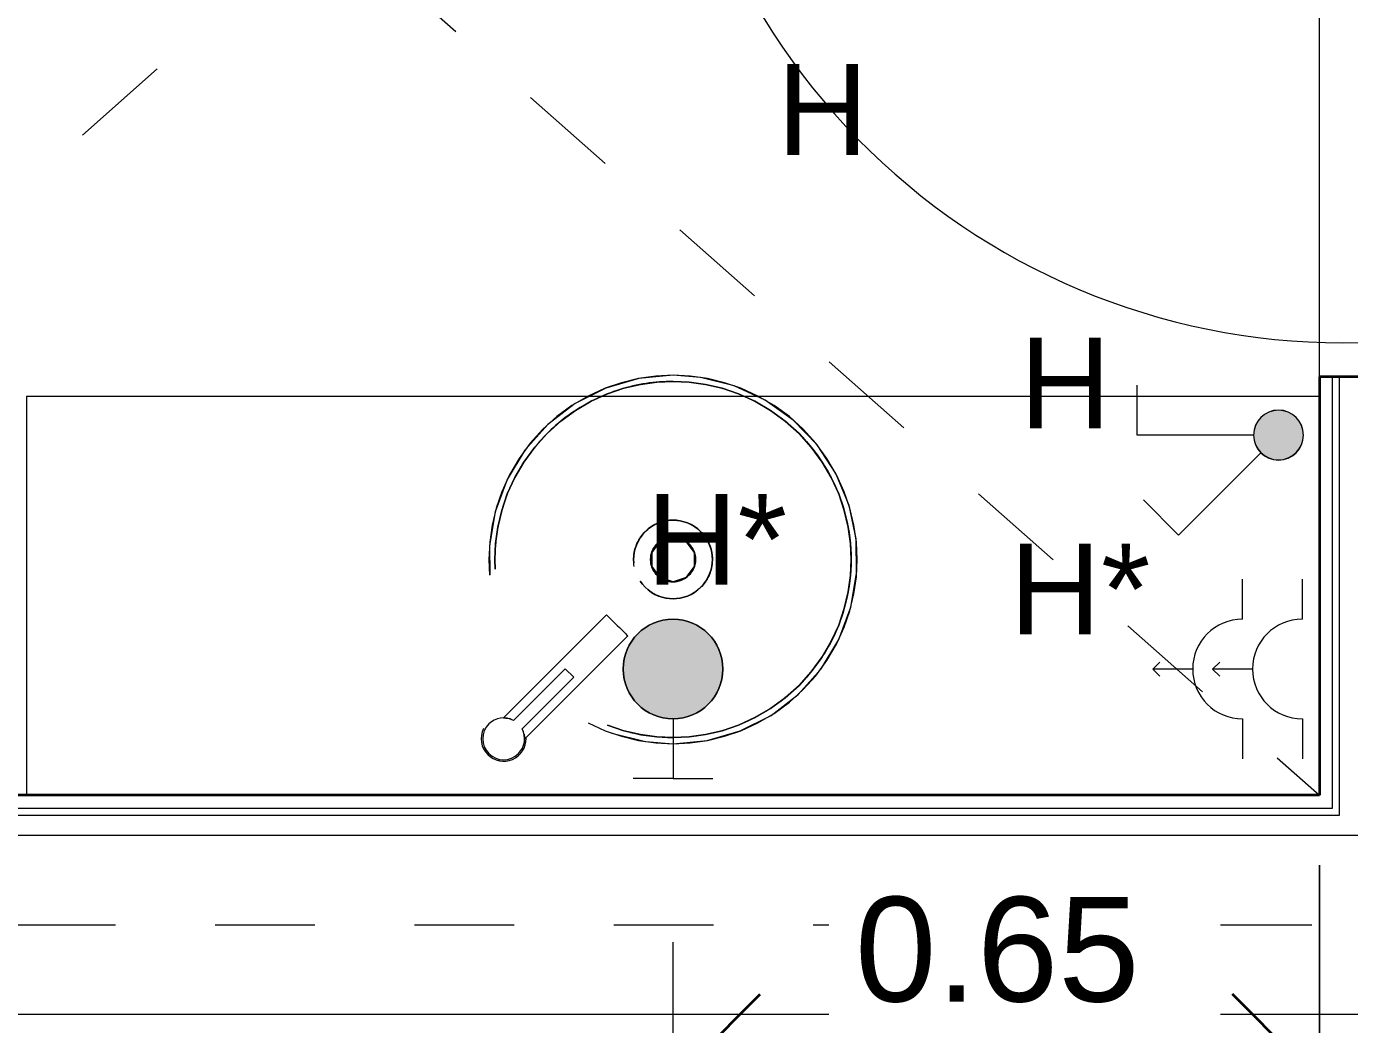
# Model space of a CAD drawing. Header units: metres. Extents: x -1.5 to 31.4, y -9.2 to 10.9.
# Drawn here: x 1.499 to 2.826, y -1.772 to -0.771 of the extents above; entities that cross this region are included whole.
import ezdxf

# ---------------------------------------------------------------- set-up
doc = ezdxf.new("R2010")
doc.units = ezdxf.units.M
doc.linetypes.add('Línea de rejilla', pattern=[0.022225, 0.0127, -0.003175, 0.003175, -0.003175])
doc.linetypes.add('Trazo', pattern=[0.0023, 0.0015, -0.0008])
for name, color, linetype, lineweight in [('A-ANNO-DIMS', 7, 'Continuous', 9), ('A-ANNO-DIMS-70', 7, 'Continuous', 9), ('A-DETL-GENF', 7, 'Continuous', 18), ('A-DETL-THIN', 7, 'Continuous', 18), ('A-DOOR', 7, 'Continuous', 18), ('A-WALL', 7, 'Continuous', 18), ('G-ANNO-TEXT', 7, 'Continuous', 9), ('G-IMPT', 7, 'Continuous', 18), ('I-FURN', 7, 'Continuous', 18), ('P-SANR-FIXT', 7, 'Continuous', 18), ('S-GRID', 7, 'Continuous', 9)]:
    doc.layers.add(name, color=color, linetype=linetype, lineweight=lineweight)
doc.layers.add('A-DETL-HDLN', color=94, linetype='Trazo', lineweight=18, true_color=0x00a600)
doc.styles.add('Arial_1', font='arial.ttf', dxfattribs={"height": 0.105})
doc.styles.add('Arial_2', font='arial.ttf', dxfattribs={"height": 0.091})
doc.dimstyles.new('Diagonal_-_Arial_1_5_mm', dxfattribs={"dimscale": 0.3048, "dimtxt": 0.107127, "dimasz": 0.287073, "dimexe": 0.459318, "dimexo": 0.229659, "dimgap": 0.160761, "dimtad": 1, "dimrnd": 0.01, "dimzin": 0, "dimdsep": 46, "dimtxsty": 'Arial_1', "dimblk1": 'OPEN30', "dimblk2": 'OPEN30', "dimsah": 1, "dimcen": 0.09, "dimaunit": 1, "dimadec": 4, "dimazin": 0, "dimtfac": 1, "dimtdec": 4, "dimtix": 1, "dimtmove": 0, "dimatfit": 3, "dimfxl": 1, "dimtvp": 1, "dimtfill": 1, "dimtolj": 1, "dimtzin": 0, "dimarcsym": 2})

# ---------------------------------------------------------------- blocks, each defined once
blk = doc.blocks.new('PUERTA PVC BLANCA - 74cm X 205cm - P3-2763683-ARQ_ELEC_PB')
at = {"layer": 'A-DETL-GENF', "color": 253, "true_color": 0xaaaaaa}
for p, q in [((0.3422, 0.7578), (0.3296, 0.7578)), ((0.3296, 0.7578), (0.3296, 0.7498)), ((0.3422, 0.0868), (0.3422, 0.7578)), ((0.3296, 0.7498), (0.2912, 0.7471)), ((0.2912, 0.7471), (0.2912, 0.0975)), ((0.2912, 0.7238), (0.2492, 0.7143)), ((0.2912, 0.6732), (0.2912, 0.7238)), ((0.3842, 0.7143), (0.3422, 0.7238)), ((0.3422, 0.7238), (0.3422, 0.6732)), ((0.2432, 0.7071), (0.2432, 0.5808)), ((0.2492, 0.5748), (0.2492, 0.7143)), ((0.3842, 0.5748), (0.3842, 0.7143)), ((0.3902, 0.5808), (0.3902, 0.7071)), ((0.2552, 0.6819), (0.2492, 0.6889)), ((0.2552, 0.5808), (0.2552, 0.6819)), ((0.2552, 0.6819), (0.2912, 0.6732)), ((0.3422, 0.6732), (0.3782, 0.6819)), ((0.3782, 0.6819), (0.3842, 0.6889)), ((0.3782, 0.6819), (0.3782, 0.5808)), ((0.2912, 0.0975), (0.3296, 0.0948)), ((0.3296, 0.0948), (0.3296, 0.0868)), ((0.3296, 0.0868), (0.3422, 0.0868)), ((0.3345, 0.0868), (0.3314, 0.0868)), ((0.3314, 0.0868), (0.3314, 0.0791)), ((0.3345, 0.0792), (0.3345, 0.0868)), ((0.3325, 0.0768), (0.3402, 0.0704)), ((0.3373, 0.0768), (0.3345, 0.0792)), ((0.345, 0.0685), (0.3379, 0.06)), ((0.3419, 0.06), (0.3514, 0.0714)), ((-0.33, 0.06), (-0.36, 0.06)), ((-0.36, 0.06), (-0.36, -0.032)), ((-0.33, 0.0185), (-0.33, 0.06)), ((0.33, 0.06), (-0.33, 0.06)), ((0.33, 0.06), (0.33, 0.0185)), ((0.36, 0.06), (0.33, 0.06)), ((0.3379, 0.06), (0.3419, 0.06)), ((0.36, -0.032), (0.36, 0.06)), ((-0.318, 0.0185), (-0.33, 0.0185)), ((-0.318, -0.032), (-0.318, 0.0185)), ((0.33, 0.0185), (0.318, 0.0185)), ((0.318, 0.0185), (0.318, -0.032)), ((-0.36, -0.032), (-0.318, -0.032)), ((-0.318, -0.032), (0.318, -0.032)), ((0.318, -0.032), (0.36, -0.032))]:
    blk.add_line(p, q, dxfattribs=at)
for centre, radius, start, end in [((0.3453, 0.0765), 0.6813, 90.2607, 181.3877), ((0.2509, 0.7068), 0.0077, 102.7453, 177.9502), ((0.3825, 0.7068), 0.0077, 2.0498, 77.2547), ((0.2492, 0.5808), 0.006, 180, 360), ((0.3842, 0.5808), 0.006, 180, 360), ((0.3453, 0.0765), 0.008, 320.0449, 267.8154), ((0.3453, 0.0765), 0.008, 230.0009, 177.8154), ((0.3344, 0.0791), 0.003, 180, 230.0009)]:
    blk.add_arc(centre, radius, start, end, dxfattribs=at)
at = {"layer": 'A-DOOR', "color": 253, "lineweight": 25, "true_color": 0xaaaaaa}
for p, q in [((-0.36, 0.06), (-0.37, 0.06)), ((-0.37, 0.06), (-0.37, -0.06)), ((0.37, 0.06), (0.36, 0.06)), ((0.37, -0.06), (0.37, 0.06)), ((-0.36, -0.06), (-0.36, -0.032)), ((0.36, -0.032), (0.36, -0.06)), ((-0.37, -0.06), (-0.36, -0.06)), ((0.36, -0.06), (0.37, -0.06))]:
    blk.add_line(p, q, dxfattribs=at)
blk = doc.blocks.new('Mesada Baño3 - Mesada Baño-2776537-ARQ_ELEC_PB')
at = {"layer": 'I-FURN', "color": 253, "true_color": 0xaaaaaa}
for p, q in [((55.3003, -0.9539), (55.3003, -0.5539)), ((54.0031, -0.9539), (55.3003, -0.9539))]:
    blk.add_line(p, q, dxfattribs=at)
blk = doc.blocks.new('Sanitary_Basins_Ceramica-Globo_T-EDGE-Basin-B6T38 - Default-2309139-ARQ_ELEC_PB')
at = {"layer": 'G-IMPT', "color": 253, "true_color": 0xaaaaaa}
for p, q in [((-0.0225, 0), (-0.021, 0.0047)), ((-0.021, -0.0047), (-0.0225, 0)), ((0.021, 0.0047), (0.0225, 0)), ((0.0225, 0), (0.0204, -0.0066))]:
    blk.add_line(p, q, dxfattribs=at)
at = {"layer": 'G-IMPT', "color": 253, "true_color": 0xaaaaaa, "flags": 128}
for points in [[(0.164, -0.0851), (0.1718, -0.068), (0.1774, -0.0516), (0.1815, -0.0346), (0.1839, -0.0173), (0.1848, 0), (0.1839, 0.0173), (0.1815, 0.0346), (0.1774, 0.0516), (0.1718, 0.068), (0.164, 0.0851), (0.1544, 0.1014), (0.1433, 0.1167), (0.1306, 0.1306), (0.1167, 0.1433), (0.1014, 0.1544), (0.0851, 0.164), (0.068, 0.1718), (0.0516, 0.1774), (0.0346, 0.1815), (0.0173, 0.1839), (0, 0.1848), (-0.0173, 0.1839), (-0.0346, 0.1815), (-0.0516, 0.1774), (-0.068, 0.1718), (-0.0851, 0.164), (-0.1014, 0.1544), (-0.1167, 0.1433), (-0.1306, 0.1306), (-0.1433, 0.1167), (-0.1544, 0.1014), (-0.164, 0.0851), (-0.1718, 0.068), (-0.1774, 0.0516), (-0.1815, 0.0346), (-0.1839, 0.0173), (-0.1848, 0), (-0.1839, -0.0173)], [(0.1848, 0), (0.1815, 0.0343), (0.172, 0.0675), (0.1565, 0.0983), (0.1355, 0.1256), (0.1098, 0.1486), (0.0802, 0.1664), (0.0479, 0.1784), (0.0139, 0.1842), (-0.0206, 0.1836), (-0.0543, 0.1766), (-0.0862, 0.1634), (-0.1151, 0.1445), (-0.1399, 0.1206), (-0.1599, 0.0925), (-0.1743, 0.0612), (-0.1827, 0.0277), (-0.1848, 0)], [(0.1662, -0.0658), (0.1718, -0.0492), (0.1757, -0.0325), (0.178, -0.0161), (0.1787, 0), (0.178, 0.0161), (0.1757, 0.0325), (0.1718, 0.0492), (0.1662, 0.0658), (0.1587, 0.0821), (0.1496, 0.0978), (0.1387, 0.1126), (0.1264, 0.1264), (0.1126, 0.1387), (0.0978, 0.1496), (0.0821, 0.1587), (0.0658, 0.1662), (0.0492, 0.1718), (0.0325, 0.1757), (0.0161, 0.178), (0, 0.1787), (-0.0161, 0.178), (-0.0325, 0.1757), (-0.0492, 0.1718), (-0.0658, 0.1662), (-0.0821, 0.1587), (-0.0978, 0.1496), (-0.1126, 0.1387), (-0.1264, 0.1264), (-0.1387, 0.1126), (-0.1496, 0.0978), (-0.1587, 0.0821), (-0.1662, 0.0658), (-0.1718, 0.0492), (-0.1757, 0.0325), (-0.178, 0.0161), (-0.1787, 0)], [(-0.1787, 0), (-0.178, 0.0161), (-0.1757, 0.0325), (-0.1718, 0.0492), (-0.1662, 0.0658), (-0.1587, 0.0821), (-0.1496, 0.0978), (-0.1387, 0.1126), (-0.1264, 0.1264), (-0.1126, 0.1387), (-0.0978, 0.1496), (-0.0821, 0.1587), (-0.0658, 0.1662), (-0.0492, 0.1718), (-0.0325, 0.1757), (-0.0161, 0.178), (0, 0.1787), (0.0161, 0.178), (0.0325, 0.1757), (0.0492, 0.1718), (0.0658, 0.1662), (0.0821, 0.1587), (0.0978, 0.1496), (0.1126, 0.1387), (0.1264, 0.1264), (0.1387, 0.1126), (0.1496, 0.0978), (0.1587, 0.0821), (0.1662, 0.0658), (0.1718, 0.0492), (0.1757, 0.0325), (0.178, 0.0161), (0.1787, 0), (0.178, -0.0161), (0.1757, -0.0325), (0.1718, -0.0492), (0.1662, -0.0658)], [(0.0216, -0.033), (0.0249, -0.0306), (0.0279, -0.0279), (0.0306, -0.0249), (0.033, -0.0216), (0.0351, -0.0181), (0.0367, -0.0145), (0.0379, -0.0109), (0.0388, -0.0072), (0.0393, -0.0035), (0.0395, 0), (0.0393, 0.0035), (0.0388, 0.0072), (0.0379, 0.0109), (0.0367, 0.0145), (0.0351, 0.0181), (0.033, 0.0216), (0.0306, 0.0249), (0.0279, 0.0279), (0.0249, 0.0306), (0.0216, 0.033), (0.0181, 0.0351), (0.0145, 0.0367), (0.0109, 0.0379), (0.0072, 0.0388), (0.0035, 0.0393), (0, 0.0395), (-0.0035, 0.0393), (-0.0072, 0.0388), (-0.0109, 0.0379), (-0.0145, 0.0367), (-0.0181, 0.0351), (-0.0216, 0.033), (-0.0249, 0.0306), (-0.0279, 0.0279), (-0.0306, 0.0249), (-0.033, 0.0216), (-0.0351, 0.0181), (-0.0367, 0.0145), (-0.0379, 0.0109), (-0.0388, 0.0072), (-0.0393, 0.0035), (-0.0395, 0), (-0.0393, -0.0035)], [(-0.0393, -0.0035), (-0.0395, 0), (-0.0393, 0.0035), (-0.0388, 0.0072), (-0.0379, 0.0109), (-0.0367, 0.0145), (-0.0351, 0.0181), (-0.033, 0.0216), (-0.0306, 0.0249), (-0.0279, 0.0279), (-0.0249, 0.0306), (-0.0216, 0.033), (-0.0181, 0.0351), (-0.0145, 0.0367), (-0.0109, 0.0379), (-0.0072, 0.0388), (-0.0035, 0.0393), (0, 0.0395), (0.0035, 0.0393), (0.0072, 0.0388), (0.0109, 0.0379), (0.0145, 0.0367), (0.0181, 0.0351), (0.0216, 0.033), (0.0249, 0.0306), (0.0279, 0.0279), (0.0306, 0.0249), (0.033, 0.0216), (0.0351, 0.0181), (0.0367, 0.0145), (0.0379, 0.0109), (0.0388, 0.0072), (0.0393, 0.0035), (0.0395, 0), (0.0393, -0.0035), (0.0388, -0.0072), (0.0379, -0.0109), (0.0367, -0.0145), (0.0351, -0.0181), (0.033, -0.0216), (0.0306, -0.0249), (0.0279, -0.0279), (0.0249, -0.0306), (0.0216, -0.033)], [(0.0225, 0), (0.0182, 0.0132), (0.007, 0.0214), (-0.007, 0.0214), (-0.0182, 0.0132), (-0.0225, 0)], [(-0.0225, 0), (-0.0182, 0.0132), (-0.007, 0.0214), (0.007, 0.0214), (0.0182, 0.0132), (0.0225, 0)], [(-0.1848, 0), (-0.1815, -0.0343), (-0.172, -0.0675), (-0.1565, -0.0983), (-0.1355, -0.1256), (-0.1098, -0.1486), (-0.0802, -0.1664), (-0.0479, -0.1784), (-0.0139, -0.1842), (0.0153, -0.1837)], [(-0.0225, 0), (-0.0182, -0.0132), (-0.007, -0.0214), (0.007, -0.0214), (0.0182, -0.0132), (0.0225, 0)], [(0.0225, 0), (0.0182, -0.0132), (0.007, -0.0214), (-0.007, -0.0214), (-0.0182, -0.0132), (-0.0225, 0)], [(0.1743, -0.0612), (0.1827, -0.0277), (0.1848, 0)], [(-0.1787, 0), (-0.178, -0.0161), (-0.1757, -0.0325), (-0.1718, -0.0492), (-0.1662, -0.0658), (-0.1587, -0.0821), (-0.1496, -0.0978), (-0.1387, -0.1126), (-0.1264, -0.1264), (-0.1126, -0.1387), (-0.0978, -0.1496), (-0.0821, -0.1587), (-0.0658, -0.1662), (-0.0492, -0.1718), (-0.0325, -0.1757), (-0.0161, -0.178), (0, -0.1787), (0.0098, -0.1783)], [(0.0098, -0.1783), (0, -0.1787), (-0.0161, -0.178), (-0.0325, -0.1757), (-0.0492, -0.1718), (-0.0658, -0.1662), (-0.0821, -0.1587), (-0.0978, -0.1496), (-0.1126, -0.1387), (-0.1264, -0.1264), (-0.1387, -0.1126), (-0.1496, -0.0978), (-0.1587, -0.0821), (-0.1662, -0.0658), (-0.1718, -0.0492), (-0.1757, -0.0325), (-0.178, -0.0161), (-0.1787, 0)], [(-0.0393, -0.0035), (-0.0388, -0.0072), (-0.0379, -0.0109), (-0.0367, -0.0145), (-0.0351, -0.0181), (-0.033, -0.0216), (-0.0306, -0.0249), (-0.0279, -0.0279), (-0.0249, -0.0306), (-0.0216, -0.033), (-0.0181, -0.0351), (-0.0145, -0.0367), (-0.0109, -0.0379), (-0.0072, -0.0388), (-0.0035, -0.0393), (0, -0.0395), (0.0035, -0.0393)], [(0.0035, -0.0393), (0, -0.0395), (-0.0035, -0.0393), (-0.0072, -0.0388), (-0.0109, -0.0379), (-0.0145, -0.0367), (-0.0181, -0.0351), (-0.0216, -0.033), (-0.0249, -0.0306), (-0.0279, -0.0279), (-0.0306, -0.0249), (-0.033, -0.0216), (-0.0351, -0.0181), (-0.0367, -0.0145), (-0.0379, -0.0109), (-0.0388, -0.0072), (-0.0393, -0.0035)], [(-0.1839, -0.0173), (-0.1815, -0.0346), (-0.1774, -0.0516), (-0.1718, -0.068), (-0.164, -0.0851), (-0.1544, -0.1014), (-0.1433, -0.1167), (-0.1306, -0.1306), (-0.1167, -0.1433), (-0.1014, -0.1544), (-0.0851, -0.164), (-0.068, -0.1718), (-0.0516, -0.1774), (-0.0346, -0.1815), (-0.0173, -0.1839), (0, -0.1848), (0.0156, -0.184)]]:
    blk.add_lwpolyline(points, dxfattribs=at)
for points in [[(-0.0225, 0), (-0.0224, 0.0022), (-0.0221, 0.0043), (-0.0215, 0.0065), (-0.0208, 0.0086), (-0.0198, 0.0106), (-0.0187, 0.0125), (-0.0174, 0.0143), (-0.0159, 0.0159), (-0.0143, 0.0174), (-0.0125, 0.0187), (-0.0106, 0.0198), (-0.0086, 0.0208), (-0.0065, 0.0215), (-0.0043, 0.0221), (-0.0022, 0.0224), (0, 0.0225), (0.0022, 0.0224), (0.0043, 0.0221), (0.0065, 0.0215), (0.0086, 0.0208), (0.0106, 0.0198), (0.0125, 0.0187), (0.0143, 0.0174), (0.0159, 0.0159), (0.0174, 0.0143), (0.0187, 0.0125), (0.0198, 0.0106), (0.0208, 0.0086), (0.0215, 0.0065), (0.0221, 0.0043), (0.0224, 0.0022), (0.0225, 0), (0.0224, -0.0022), (0.0221, -0.0043), (0.0215, -0.0065), (0.0208, -0.0086), (0.0198, -0.0106), (0.0187, -0.0125), (0.0174, -0.0143), (0.0159, -0.0159), (0.0143, -0.0174), (0.0125, -0.0187), (0.0106, -0.0198), (0.0086, -0.0208), (0.0065, -0.0215), (0.0043, -0.0221), (0.0022, -0.0224), (0, -0.0225), (-0.0022, -0.0224), (-0.0043, -0.0221), (-0.0065, -0.0215), (-0.0086, -0.0208), (-0.0106, -0.0198), (-0.0125, -0.0187), (-0.0143, -0.0174), (-0.0159, -0.0159), (-0.0174, -0.0143), (-0.0187, -0.0125), (-0.0198, -0.0106), (-0.0208, -0.0086), (-0.0215, -0.0065), (-0.0221, -0.0043), (-0.0224, -0.0022)], [(-0.0225, 0), (-0.0224, -0.0022), (-0.0221, -0.0043), (-0.0215, -0.0065), (-0.0208, -0.0086), (-0.0198, -0.0106), (-0.0187, -0.0125), (-0.0174, -0.0143), (-0.0159, -0.0159), (-0.0143, -0.0174), (-0.0125, -0.0187), (-0.0106, -0.0198), (-0.0086, -0.0208), (-0.0065, -0.0215), (-0.0043, -0.0221), (-0.0022, -0.0224), (0, -0.0225), (0.0022, -0.0224), (0.0043, -0.0221), (0.0065, -0.0215), (0.0086, -0.0208), (0.0106, -0.0198), (0.0125, -0.0187), (0.0143, -0.0174), (0.0159, -0.0159), (0.0174, -0.0143), (0.0187, -0.0125), (0.0198, -0.0106), (0.0208, -0.0086), (0.0215, -0.0065), (0.0221, -0.0043), (0.0224, -0.0022), (0.0225, 0), (0.0224, 0.0022), (0.0221, 0.0043), (0.0215, 0.0065), (0.0208, 0.0086), (0.0198, 0.0106), (0.0187, 0.0125), (0.0174, 0.0143), (0.0159, 0.0159), (0.0143, 0.0174), (0.0125, 0.0187), (0.0106, 0.0198), (0.0086, 0.0208), (0.0065, 0.0215), (0.0043, 0.0221), (0.0022, 0.0224), (0, 0.0225), (-0.0022, 0.0224), (-0.0043, 0.0221), (-0.0065, 0.0215), (-0.0086, 0.0208), (-0.0106, 0.0198), (-0.0125, 0.0187), (-0.0143, 0.0174), (-0.0159, 0.0159), (-0.0174, 0.0143), (-0.0187, 0.0125), (-0.0198, 0.0106), (-0.0208, 0.0086), (-0.0215, 0.0065), (-0.0221, 0.0043), (-0.0224, 0.0022)]]:
    blk.add_lwpolyline(points, close=True, dxfattribs=at)
at = {"layer": 'P-SANR-FIXT', "color": 253, "true_color": 0xaaaaaa}
blk.add_arc((0, 0), 0.0225, 342, 347.921, dxfattribs=at)
for points, knots in [([(-0.1787, 0), (-0.1787, 0.0144), (-0.1752, 0.0432), (-0.1598, 0.0839), (-0.1351, 0.1197), (-0.1025, 0.1485), (-0.064, 0.1687), (-0.0218, 0.1791), (0.0218, 0.1791), (0.0675, 0.1679), (0.1119, 0.1428), (0.1493, 0.1031), (0.1732, 0.054), (0.1787, 0.018), (0.1787, 0)], [0, 0, 0, 0, 0.076923, 0.153846, 0.230769, 0.307692, 0.384615, 0.461538, 0.538462, 0.615385, 0.711538, 0.807692, 0.903846, 1, 1, 1, 1]), ([(-0.0395, 0), (-0.0395, 0.0057), (-0.0369, 0.0172), (-0.0262, 0.0312), (-0.0105, 0.0394), (0.0059, 0.0401), (0.0201, 0.0349), (0.0309, 0.0259), (0.0378, 0.0138), (0.0395, 0.0046), (0.0395, 0)], [-1, -1, -1, -1, -0.861111, -0.722222, -0.583333, -0.444444, -0.333333, -0.222222, -0.111111, 0, 0, 0, 0]), ([(-0.1787, 0), (-0.1787, -0.018), (-0.1732, -0.054), (-0.1493, -0.1031), (-0.1119, -0.1428), (-0.0675, -0.1679), (-0.0259, -0.1781), (-0.0012, -0.179), (0.009, -0.1785)], [-1, -1, -1, -1, -0.9038462, -0.8076923, -0.7115385, -0.6153846, -0.5384615, -0.4839575, -0.4839575, -0.4839575, -0.4839575]), ([(0.0395, 0), (0.0395, -0.0057), (0.0374, -0.0149), (0.0324, -0.0227), (0.0302, -0.0254)], [-1, -1, -1, -1, -0.8611111, -0.7777778, -0.7777778, -0.7777778, -0.7777778])]:
    blk.add_open_spline(points, degree=3, knots=knots, dxfattribs=at)
for points in [[(0.0069, -0.0389), (0.0023, -0.0397), (-0.007, -0.0397), (-0.0201, -0.0349), (-0.0309, -0.0259), (-0.0378, -0.0138), (-0.0395, -0.0046), (-0.0395, 0)], [(0.1735, -0.0428), (0.177, -0.0288), (0.1787, -0.0144), (0.1787, 0)]]:
    blk.add_open_spline(points, degree=3, dxfattribs=at)
blk = doc.blocks.new('Sanitary_Taps-Mixers_Ramon-Soler_Drako-High-Wash-Basin-Mixer-3310 - Chrome-2309273-ARQ_ELEC_PB')
at = {"layer": 'P-SANR-FIXT', "color": 253, "true_color": 0xaaaaaa}
for p, q in [((-0.015, -0.0407), (-0.015, -0.187)), ((-0.006, -0.0461), (-0.006, -0.1195)), ((0.006, -0.1195), (0.006, -0.0461)), ((0.015, -0.187), (0.015, -0.0407)), ((-0.006, -0.1195), (0.006, -0.1195))]:
    blk.add_line(p, q, dxfattribs=at)
at = {"layer": 'P-SANR-FIXT', "color": 253, "true_color": 0xaaaaaa, "flags": 128}
blk.add_lwpolyline([(0.015, -0.187), (0.0146, -0.187), (0.0135, -0.187), (0.0117, -0.187), (0.0094, -0.187), (0.0065, -0.187), (0.0033, -0.187), (0, -0.187), (-0.0033, -0.187), (-0.0065, -0.187), (-0.0094, -0.187), (-0.0117, -0.187), (-0.0135, -0.187), (-0.0146, -0.187), (-0.015, -0.187)], dxfattribs=at)
at = {"layer": 'P-SANR-FIXT', "color": 253, "true_color": 0xaaaaaa}
for radius, start, end in [(0.0225, 90, 226.2349), (0.021, 360, 180), (0.0225, 18, 90), (0.021, 180, 253.3985), (0.021, 286.6015, 360), (0.021, 195, 198.1627), (0.021, 210, 212.6947), (0.021, 221.9241, 225), (0.021, 237.4683, 240), (0.021, 294.0556, 300)]:
    blk.add_arc((0, -0.026), radius, start, end, dxfattribs=at)
for points, knots in [([(-0.0111, -0.0438), (-0.0113, -0.0437), (-0.0115, -0.0436), (-0.0121, -0.0432), (-0.0127, -0.0427), (-0.0133, -0.0423), (-0.0136, -0.042), (-0.0139, -0.0418), (-0.0141, -0.0416), (-0.0144, -0.0413), (-0.0147, -0.041), (-0.0149, -0.0408), (-0.015, -0.0407)], [-0.2222222, -0.2222222, -0.2222222, -0.2222222, -0.2083333, -0.1944444, -0.1666667, -0.1388889, -0.125, -0.1111111, -0.0972222, -0.0833333, -0.0555556, 0, 0, 0, 0]), ([(0.0097, -0.0446), (0.0094, -0.0448), (0.0086, -0.0452), (0.0078, -0.0455), (0.0072, -0.0457)], [-0.73358961, -0.73358961, -0.73358961, -0.73358961, -0.70833333, -0.66666667, -0.66666667, -0.66666667, -0.66666667]), ([(0.015, -0.0407), (0.0149, -0.0407), (0.0148, -0.0409), (0.0144, -0.0413), (0.0141, -0.0416), (0.0138, -0.0418), (0.0134, -0.0421), (0.0127, -0.0427), (0.0118, -0.0434), (0.0113, -0.0437), (0.0112, -0.0437)], [-1, -1, -1, -1, -0.9583333, -0.9166667, -0.8958333, -0.8854167, -0.875, -0.8333333, -0.7916667, -0.78125, -0.78125, -0.78125, -0.78125])]:
    blk.add_open_spline(points, degree=3, knots=knots, dxfattribs=at)
blk.add_open_spline([(-0.0072, -0.0457), (-0.0078, -0.0455), (-0.0083, -0.0453), (-0.0089, -0.045)], degree=3, dxfattribs=at)
blk = doc.blocks.new('DIMBLOCK8-ARQ_ELEC_PB')
at = {"layer": 'A-ANNO-DIMS-70', "transparency": 16777216}
for p, q in [((2.7957, -1.6123), (2.7957, -1.9695)), ((2.7957, -1.8295), (2.7957, -1.6123)), ((2.1471, -1.8377), (2.1471, -1.6895)), ((2.1471, -1.8295), (2.7957, -1.8295)), ((2.1471, -1.8295), (2.1471, -1.8377))]:
    blk.add_line(p, q, dxfattribs=at)
at = {"layer": 'A-ANNO-DIMS-70', "lineweight": 35, "transparency": 16777216}
for p, q in [((2.1471, -1.8295), (2.2346, -1.742)), ((2.7957, -1.8295), (2.7082, -1.742)), ((2.1471, -1.8295), (2.2346, -1.917)), ((2.7957, -1.8295), (2.7082, -1.917))]:
    blk.add_line(p, q, dxfattribs=at)
at = {"layer": 'A-ANNO-DIMS-70', "color": 0, "transparency": 16777216, "insert": (2.3297, -1.6442), "char_height": 0.105, "width": 0.34017, "attachment_point": 1, "line_spacing_factor": 0.941778, "style": 'Arial_1', "bg_fill": 3, "box_fill_scale": 1.25, "bg_fill_color": 9, "bg_fill_true_color": 13158600, "bg_fill_transparency": 0}
blk.add_mtext('0.65', dxfattribs=at)
blk = doc.blocks.new('_Open30')
at = {"color": 0, "linetype": 'ByBlock', "lineweight": -2}
for p, q in [((-1, 0.268), (0, 0)), ((0, 0), (-1, -0.268)), ((0, 0), (-1, 0))]:
    blk.add_line(p, q, dxfattribs=at)

msp = doc.modelspace()

# ---------------------------------------------------------------- hatches: boundary and pattern name
at = {"layer": 'A-DETL-GENF', "true_color": 0xff0000}
for points in [[(2.7545, -1.2058), (2.7609, -1.205), (2.767, -1.2024), (2.7729, -1.1975), (2.7762, -1.1931), (2.7787, -1.1867), (2.7795, -1.1808), (2.7786, -1.1744), (2.7761, -1.1683), (2.7721, -1.1632), (2.7666, -1.159), (2.7609, -1.1567), (2.753, -1.156), (2.7472, -1.157), (2.7417, -1.1594), (2.7355, -1.1648), (2.7327, -1.1685), (2.7302, -1.175), (2.7295, -1.1815), (2.7304, -1.1875), (2.733, -1.1935), (2.7376, -1.1991), (2.7424, -1.2027), (2.7481, -1.205), (2.7539, -1.2058)], [(2.7545, -1.206), (2.7617, -1.2049), (2.7675, -1.2024), (2.7724, -1.1985), (2.7765, -1.1929), (2.7787, -1.1875), (2.7795, -1.1804), (2.7795, -1.1808), (2.7781, -1.1885), (2.7761, -1.1933), (2.7719, -1.1987), (2.7655, -1.2031), (2.7609, -1.205), (2.7539, -1.2058), (2.7471, -1.2046), (2.742, -1.2025), (2.7368, -1.1985), (2.7369, -1.1987), (2.7424, -1.2029), (2.7481, -1.2052), (2.7545, -1.206)], [(2.1471, -1.4656), (2.1626, -1.4629), (2.174, -1.4575), (2.1837, -1.4494), (2.1916, -1.4379), (2.1955, -1.4277), (2.1968, -1.4128), (2.1952, -1.4021), (2.189, -1.3887), (2.181, -1.3791), (2.1721, -1.3723), (2.1594, -1.3672), (2.1462, -1.3657), (2.1318, -1.3683), (2.1207, -1.3734), (2.1104, -1.3821), (2.1027, -1.3933), (2.0988, -1.4027), (2.0971, -1.4156), (2.0999, -1.4311), (2.1056, -1.4429), (2.1142, -1.4529), (2.1221, -1.4589), (2.1343, -1.4639), (2.141, -1.4648)]]:
    msp.add_hatch(color=1, dxfattribs=at).paths.add_polyline_path(points)

# ---------------------------------------------------------------- linework, layer by layer
at = {"layer": 'A-DETL-HDLN'}
for p, q in [((0.8057, -1.5423), (2.7957, 0.2177)), ((0.8057, 0.2177), (2.7957, -1.5423))]:
    msp.add_line(p, q, dxfattribs=at)
at = {"layer": 'A-DETL-THIN', "color": 1, "true_color": 0xff0000}
for p, q in [((2.6127, -1.1808), (2.6127, -1.1308)), ((2.7295, -1.1808), (2.6127, -1.1808)), ((2.7369, -1.1987), (2.6543, -1.2812)), ((2.6543, -1.2812), (2.619, -1.2459)), ((2.7184, -1.3656), (2.7184, -1.3256)), ((2.7784, -1.3656), (2.7784, -1.3256)), ((2.6284, -1.4156), (2.6355, -1.4086)), ((2.6684, -1.4156), (2.6284, -1.4156)), ((2.6284, -1.4156), (2.6355, -1.4227)), ((2.6884, -1.4156), (2.6955, -1.4086)), ((2.7284, -1.4156), (2.6884, -1.4156)), ((2.6884, -1.4156), (2.6955, -1.4227)), ((2.1471, -1.4656), (2.1471, -1.5256)), ((2.7184, -1.4656), (2.7184, -1.5056)), ((2.7784, -1.4656), (2.7784, -1.5056)), ((2.1471, -1.5256), (2.1071, -1.5256)), ((2.1471, -1.5256), (2.1871, -1.5256))]:
    msp.add_line(p, q, dxfattribs=at)
msp.add_circle((2.1471, -1.4156), 0.05, dxfattribs=at)
for centre, radius, start, end in [((2.7545, -1.1808), 0.025, 0, 180), ((2.7545, -1.181), 0.025, 0, 180), ((2.7545, -1.1808), 0.025, 180, 360), ((2.7545, -1.181), 0.025, 180, 0), ((2.1471, -1.4156), 0.05, 0, 180), ((2.7184, -1.4156), 0.05, 90, 270), ((2.7784, -1.4156), 0.05, 90, 270), ((2.1471, -1.4156), 0.05, 180, 360)]:
    msp.add_arc(centre, radius, start, end, dxfattribs=at)
at = {"layer": 'A-WALL', "color": 253, "true_color": 0xaaaaaa}
for p, q in [((2.7957, -1.1223), (2.7957, -0.461)), ((2.8087, -1.5553), (2.8087, -1.1223)), ((2.8157, -1.5623), (2.8157, -1.1223)), ((0.7857, -1.5623), (2.8157, -1.5623)), ((0.7927, -1.5553), (2.8087, -1.5553)), ((0.7657, -1.5823), (3.0457, -1.5823)), ((3.0457, -1.7623), (0.5857, -1.7623))]:
    msp.add_line(p, q, dxfattribs=at)
at = {"layer": 'A-WALL', "color": 253, "lineweight": 35, "true_color": 0xaaaaaa}
for p, q in [((2.9757, -1.1223), (2.7957, -1.1223)), ((2.7957, -1.1223), (2.7957, -1.5423)), ((2.7957, -1.5423), (0.8057, -1.5423))]:
    msp.add_line(p, q, dxfattribs=at)
at = {"layer": 'S-GRID', "color": 8, "linetype": 'Línea de rejilla', "true_color": 0x808080}
msp.add_line((-1.5122, -1.6723), (15.5819, -1.6723), dxfattribs=at)

# ---------------------------------------------------------------- block references
at = {"layer": 'A-DOOR', "color": 253, "true_color": 0xaaaaaa, "rotation": 89.99999999999991}
msp.add_blockref('PUERTA PVC BLANCA - 74cm X 205cm - P3-2763683-ARQ_ELEC_PB', (2.8957, -0.7523), dxfattribs=at)
at = {"layer": 'I-FURN', "color": 253, "true_color": 0xaaaaaa, "rotation": 180}
msp.add_blockref('Mesada Baño3 - Mesada Baño-2776537-ARQ_ELEC_PB', (56.7989, -2.0962), dxfattribs=at)
at = {"layer": 'P-SANR-FIXT', "color": 253, "true_color": 0xaaaaaa}
for name, p, rotation in [('Sanitary_Basins_Ceramica-Globo_T-EDGE-Basin-B6T38 - Default-2309139-ARQ_ELEC_PB', (2.1471, -1.3057), 269.9999999999995), ('Sanitary_Taps-Mixers_Ramon-Soler_Drako-High-Wash-Basin-Mixer-3310 - Chrome-2309273-ARQ_ELEC_PB', (1.9588, -1.504), 134.9999999999985)]:
    msp.add_blockref(name, p, dxfattribs=dict(at, rotation=rotation))

# ---------------------------------------------------------------- texts
at = {"layer": 'G-ANNO-TEXT', "color": 1, "true_color": 0xff0000, "char_height": 0.091, "attachment_point": 1, "style": 'Arial_2'}
for s, insert, width in [('H', (2.2514, -0.8087), 0.106624), ('H', (2.4947, -1.0832), 0.106624), ('H*', (2.1202, -1.2399), 0.168354), ('H*', (2.4847, -1.2899), 0.168354)]:
    msp.add_mtext(s, dxfattribs=dict(at, insert=insert, width=width))

# ---------------------------------------------------------------- next in the draw order: dimensions: what is measured, and where the dimension line sits
at = {"layer": 'A-ANNO-DIMS'}
dim = msp.add_linear_dim(base=(2.7957, -1.8295), p1=(2.1471, -1.7677), p2=(2.7957, -1.5423), dimstyle='Diagonal_-_Arial_1_5_mm', override={"dimpost": '<>', "dimfxl": 0.686636}, dxfattribs=at)
dim.commit()
dim.dimension.update_dxf_attribs({"geometry": 'DIMBLOCK8-ARQ_ELEC_PB', "text_midpoint": (2.4714, -1.7269)})

doc.saveas('drawing.dxf')
